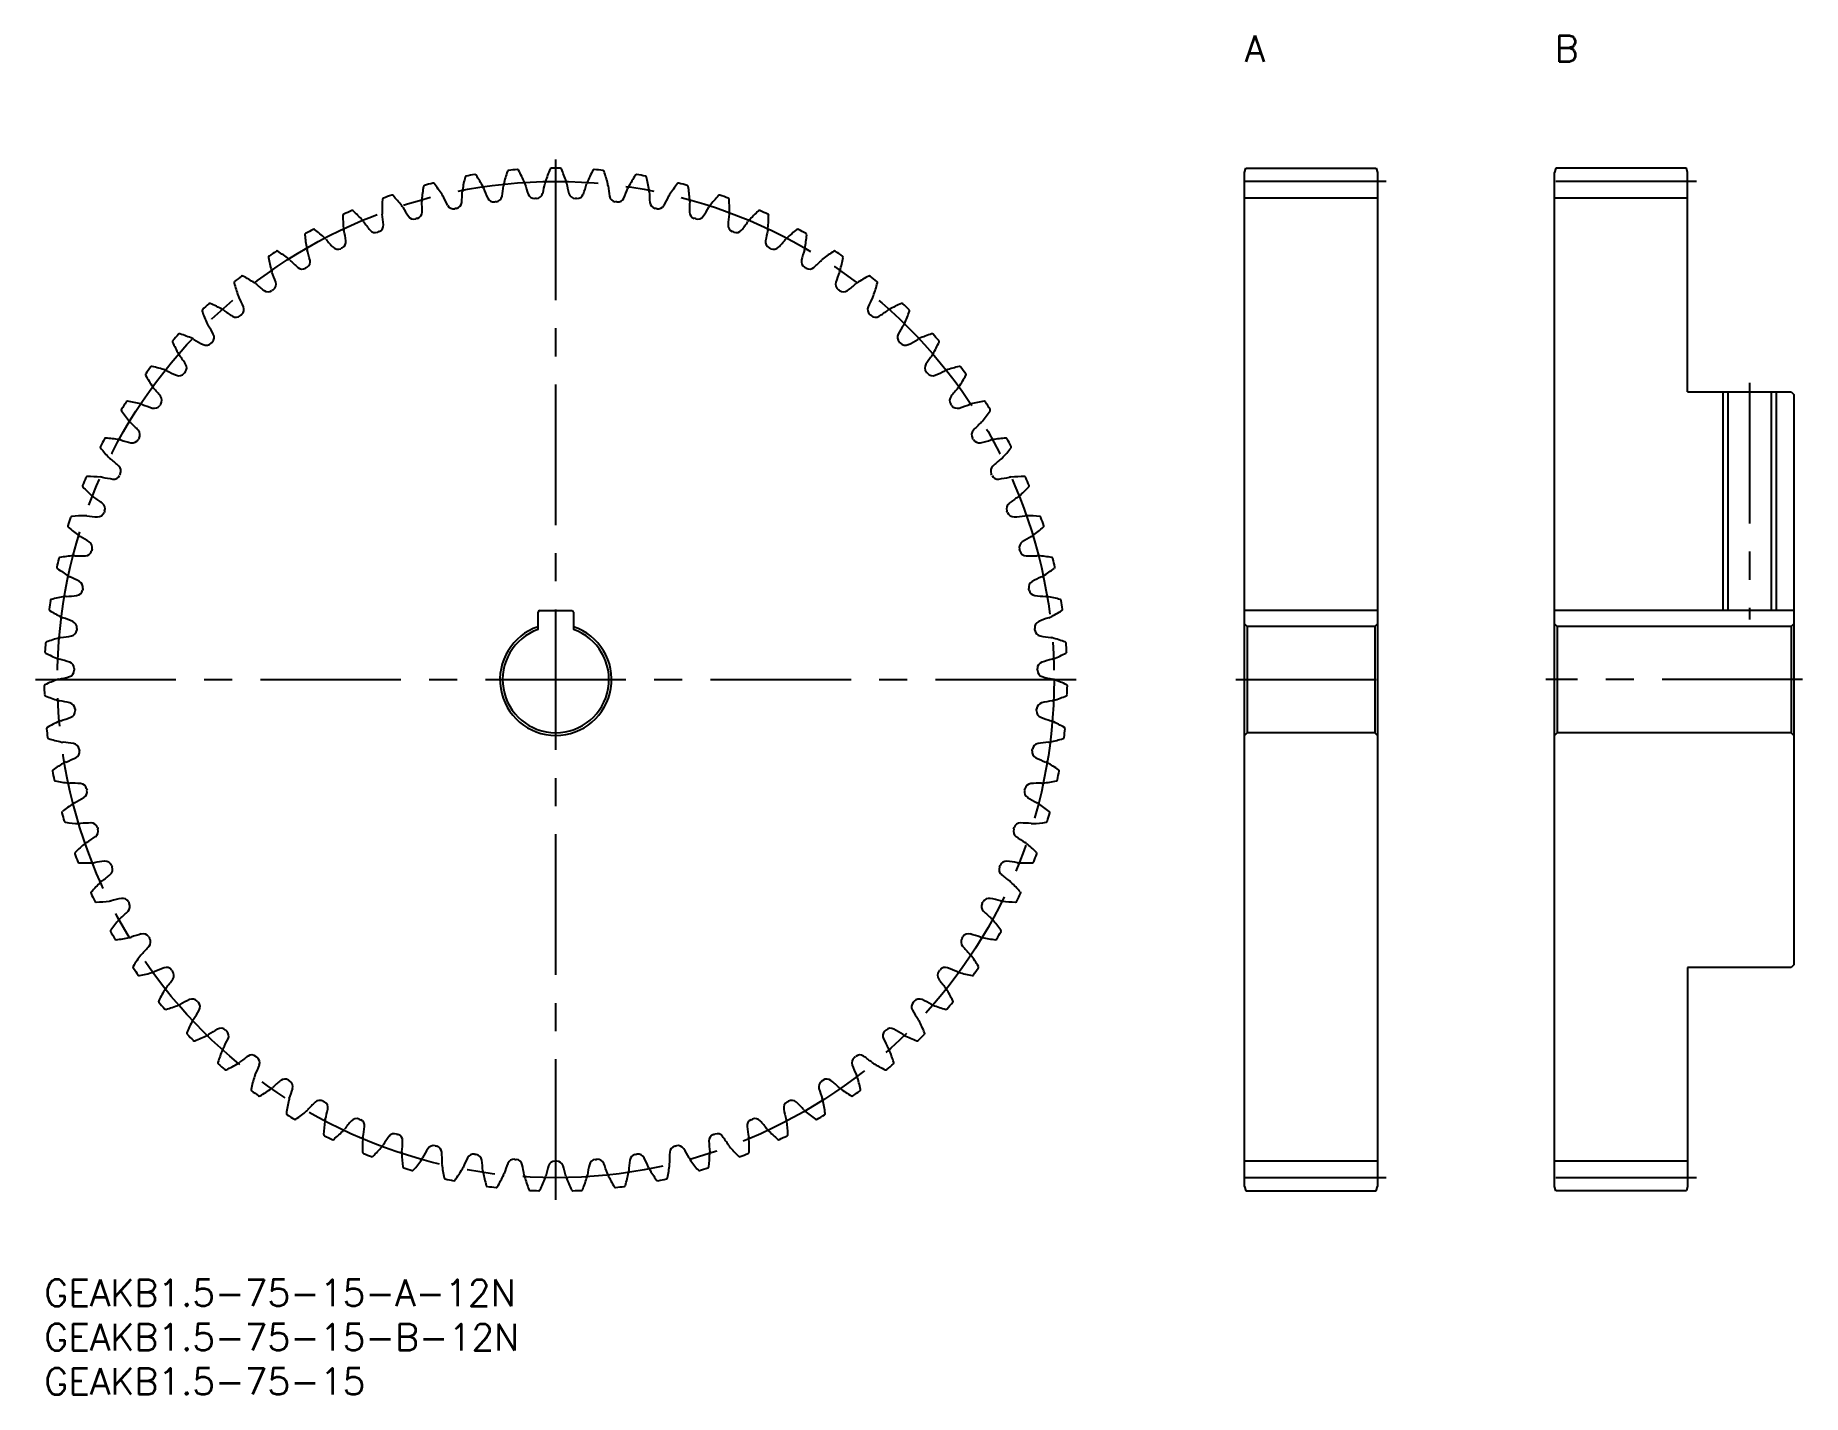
# Model space of a CAD drawing. Extents: x -1 to 198, y -13 to 140.
import ezdxf

# ---------------------------------------------------------------- set-up
doc = ezdxf.new("R2010")
doc.units = 0
doc.header["$LTSCALE"] = 0.5
doc.linetypes.add('CENTER', pattern=[50.8, 31.75, -6.35, 6.35, -6.35])
for name, color, linetype in [('MSM_CENTER', 1, 'CENTER'), ('MSM_CONTINUOUS', 7, 'CONTINUOUS'), ('MSM_NARROW', 5, 'CONTINUOUS'), ('MSM_PART_NUMBER', 7, 'CONTINUOUS')]:
    doc.layers.add(name, color=color, linetype=linetype)
doc.styles.get("Standard").update_dxf_attribs({"font": 'txt.shx', "height": 2, "bigfont": 'bigfont.shx'})

# ---------------------------------------------------------------- blocks, each defined once
blk = doc.blocks.new('*U3')
at = {"layer": 'MSM_PART_NUMBER'}
blk.add_text('GEAKB1.5-75-15-A-12N', height=3, dxfattribs=at).set_placement((0, -3))
blk = doc.blocks.new('*U4')
at = {"layer": 'MSM_PART_NUMBER'}
blk.add_text('GEAKB1.5-75-15-B-12N', height=3, dxfattribs=at).set_placement((0, -8))
blk = doc.blocks.new('*U5')
at = {"layer": 'MSM_PART_NUMBER'}
blk.add_text('GEAKB1.5-75-15', height=3, dxfattribs=at).set_placement((0, -13))
blk = doc.blocks.new('*U6')
at = {"layer": 'MSM_PART_NUMBER'}
blk.add_text('A', height=3, dxfattribs=at).set_placement((135.5, 137.5))
blk = doc.blocks.new('*U7')
at = {"layer": 'MSM_PART_NUMBER'}
blk.add_text('B', height=3, dxfattribs=at).set_placement((170.5, 137.5))

msp = doc.modelspace()

# ---------------------------------------------------------------- linework, layer by layer
at = {"layer": 'MSM_CENTER'}
for p, q in [((57.75, 9), (57.75, 126.5)), ((151.5, 124), (134.5, 124)), ((186.5, 124), (169.5, 124)), ((192.5, 101.25), (192.5, 74.55)), ((-1, 67.75), (116.5, 67.75)), ((134.5, 67.75), (151.5, 67.75)), ((198.5, 67.75), (169.5, 67.75)), ((151.5, 11.5), (134.5, 11.5)), ((186.5, 11.5), (169.5, 11.5))]:
    msp.add_line(p, q, dxfattribs=at)
msp.add_circle((57.75, 67.75), 56.25, dxfattribs=at)
at = {"layer": 'MSM_CONTINUOUS'}
for p, q in [((135.5, 125), (135.63, 125.5)), ((135.5, 10.5), (135.5, 125)), ((135.63, 125.5), (150.37, 125.5)), ((150.37, 125.5), (150.5, 125)), ((150.5, 125), (150.5, 10.5)), ((170.63, 125.5), (170.5, 125)), ((170.5, 10.5), (170.5, 125)), ((185.37, 125.5), (170.63, 125.5)), ((185.5, 125), (185.37, 125.5)), ((185.5, 100.25), (185.5, 125)), ((150.5, 122.12), (135.5, 122.12)), ((185.5, 122.12), (170.5, 122.12)), ((185.5, 100.25), (197.2, 100.25)), ((190.04, 100.25), (190.04, 75.55)), ((194.96, 100.25), (194.96, 75.55)), ((197.2, 100.25), (197.5, 99.95)), ((197.5, 99.95), (197.5, 35.55)), ((55.75, 73.41), (55.75, 75.35)), ((55.95, 75.55), (59.55, 75.55)), ((59.75, 75.35), (59.75, 73.41)), ((150.5, 75.55), (135.5, 75.55)), ((135.8, 73.75), (135.5, 74.05)), ((150.5, 74.05), (150.2, 73.75)), ((197.5, 75.55), (170.5, 75.55)), ((170.8, 73.75), (170.5, 74.05)), ((197.5, 74.05), (197.2, 73.75)), ((150.2, 73.75), (135.8, 73.75)), ((135.8, 73.75), (135.8, 61.75)), ((150.2, 73.75), (150.2, 61.75)), ((197.2, 73.75), (170.8, 73.75)), ((170.8, 73.75), (170.8, 61.75)), ((197.2, 73.75), (197.2, 61.75)), ((135.8, 61.75), (135.5, 61.45)), ((150.2, 61.75), (135.8, 61.75)), ((150.5, 61.45), (150.2, 61.75)), ((170.8, 61.75), (170.5, 61.45)), ((197.2, 61.75), (170.8, 61.75)), ((197.5, 61.45), (197.2, 61.75)), ((185.5, 35.25), (185.5, 10.5)), ((197.2, 35.25), (185.5, 35.25)), ((197.5, 35.55), (197.2, 35.25)), ((150.5, 13.37), (135.5, 13.37)), ((185.5, 13.37), (170.5, 13.37)), ((135.5, 10.5), (135.63, 10)), ((135.63, 10), (150.37, 10)), ((150.37, 10), (150.5, 10.5)), ((170.63, 10), (170.5, 10.5)), ((185.37, 10), (170.63, 10)), ((185.5, 10.5), (185.37, 10))]:
    msp.add_line(p, q, dxfattribs=at)
for centre, radius, start, end in [((57.75, 67.75), 57.75, 103.9109, 104.8891), ((43.9, 123.66), 0.15, 37.8529, 103.9109), ((29.22, 112.25), 18.75, 33.2, 37.8529), ((65.72, 120.01), 18.75, 166.1471, 170.8), ((47.66, 124.46), 0.15, 100.0891, 166.1471), ((57.75, 67.75), 57.75, 99.1109, 100.0891), ((48.63, 124.62), 0.15, 33.0529, 99.1109), ((33.04, 114.48), 18.75, 28.4, 33.0529), ((53.08, 123.39), 1.24, 165.9999, 174.1815), ((70.06, 119.16), 18.75, 161.3471, 166), ((52.44, 125.1), 0.15, 95.2891, 161.3471), ((57.75, 67.75), 57.75, 94.3109, 95.2891), ((53.42, 125.19), 0.15, 28.2529, 94.3109), ((37.04, 116.38), 18.75, 23.6, 28.2529), ((53.08, 123.39), 1.24, 15.4185, 23.6001), ((70.34, 128.15), 16.67, 195.4185, 199.5653), ((40.15, 126.89), 16.67, 345.2347, 349.3815), ((57.75, 123.59), 1.24, 161.1999, 169.3815), ((74.32, 117.95), 18.75, 156.5471, 161.2), ((57.26, 125.35), 0.15, 90.4891, 156.5471), ((57.75, 67.75), 57.75, 89.5108, 90.4891), ((58.24, 125.35), 0.15, 23.4529, 89.5108), ((41.18, 117.95), 18.75, 18.8, 23.4529), ((57.75, 123.59), 1.24, 10.6185, 18.8001), ((75.35, 126.89), 16.67, 190.6185, 194.7653), ((45.16, 128.15), 16.67, 340.4347, 344.5815), ((62.42, 123.39), 1.24, 156.3999, 164.5815), ((78.46, 116.38), 18.75, 151.7471, 156.4), ((62.08, 125.19), 0.15, 85.6891, 151.7471), ((57.75, 67.75), 57.75, 84.7109, 85.6891), ((63.06, 125.1), 0.15, 18.6528, 84.7109), ((45.44, 119.16), 18.75, 14, 18.6529), ((62.42, 123.39), 1.24, 5.8185, 14.0001), ((82.46, 114.48), 18.75, 146.9471, 151.6), ((66.87, 124.62), 0.15, 80.8891, 146.9471), ((57.75, 67.75), 57.75, 79.9109, 80.8891), ((67.84, 124.46), 0.15, 13.8528, 79.9109), ((49.78, 120.01), 18.75, 9.2, 13.8529), ((86.28, 112.25), 18.75, 142.1471, 146.8), ((71.6, 123.66), 0.15, 76.0888, 142.1471), ((57.75, 67.75), 57.75, 75.1109, 76.0891), ((56.89, 120.6), 18.75, 175.7471, 180.4), ((38.34, 121.98), 0.15, 109.6891, 175.7471), ((57.75, 67.75), 57.75, 108.7109, 109.6891), ((39.27, 122.31), 0.15, 42.6529, 108.7109), ((25.59, 109.7), 18.75, 38, 42.6529), ((61.32, 120.49), 18.75, 170.9471, 175.6), ((43.86, 121.83), 1.24, 175.5999, 183.7815), ((25.99, 120.65), 16.67, 359.6347, 3.7815), ((42.95, 123.42), 0.15, 104.8891, 170.9471), ((43.86, 121.83), 1.24, 25.0185, 33.2001), ((60.09, 129.41), 16.67, 205.0185, 209.1653), ((30.53, 123.12), 16.67, 354.8347, 358.9815), ((48.44, 122.8), 1.24, 170.7999, 178.9815), ((48.44, 122.8), 1.24, 20.2185, 28.4001), ((65.25, 128.99), 16.67, 200.2185, 204.3653), ((50.75, 122.43), 0.75, 204.3653, 277.2989), ((57.75, 67.75), 54.37, 97.1011, 97.2989), ((50.94, 122.45), 0.75, 277.1011, 350.0347), ((35.26, 125.21), 16.67, 350.0347, 354.1815), ((55.35, 122.82), 0.75, 199.5653, 272.4989), ((57.75, 67.75), 54.37, 92.3011, 92.4989), ((55.54, 122.83), 0.75, 272.3011, 345.2347), ((59.96, 122.83), 0.75, 194.7653, 267.6989), ((57.75, 67.75), 54.37, 87.5011, 87.6989), ((60.15, 122.82), 0.75, 267.5011, 340.4347), ((80.24, 125.21), 16.67, 185.8185, 189.9653), ((64.56, 122.45), 0.75, 189.9653, 262.8989), ((57.75, 67.75), 54.38, 82.7011, 82.8989), ((64.75, 122.43), 0.75, 262.7011, 335.6347), ((50.25, 128.99), 16.67, 335.6347, 339.7815), ((67.06, 122.8), 1.24, 151.5999, 159.7815), ((67.06, 122.8), 1.24, 1.0185, 9.2001), ((84.97, 123.12), 16.67, 181.0185, 185.1653), ((55.41, 129.41), 16.67, 330.8347, 334.9815), ((71.64, 121.83), 1.24, 146.7999, 154.9815), ((72.55, 123.42), 0.15, 9.0529, 75.1109), ((54.18, 120.49), 18.75, 4.4, 9.0529), ((89.51, 120.65), 16.67, 176.2185, 180.3653), ((71.64, 121.83), 1.24, 356.2185, 4.4001), ((89.91, 109.7), 18.75, 137.3471, 142), ((76.23, 122.31), 0.15, 71.2888, 137.3471), ((57.75, 67.75), 57.75, 70.3109, 71.2891), ((77.16, 121.98), 0.15, 4.2529, 70.3109), ((58.61, 120.6), 18.75, 359.6, 4.2529), ((33.87, 120.17), 0.15, 114.4891, 180.5471), ((52.47, 120.35), 18.75, 180.5471, 185.2), ((57.75, 67.75), 57.75, 113.5109, 114.4891), ((34.77, 120.57), 0.15, 47.4529, 113.5109), ((22.19, 106.87), 18.75, 42.8, 47.4529), ((39.39, 120.48), 1.24, 180.3999, 188.5815), ((21.68, 117.81), 16.67, 4.4347, 8.5815), ((39.39, 120.48), 1.24, 29.8185, 38.0001), ((54.93, 129.39), 16.67, 209.8185, 213.9653), ((41.73, 120.49), 0.75, 213.9653, 286.8989), ((57.75, 67.75), 54.37, 106.7011, 106.8989), ((41.91, 120.55), 0.75, 286.7011, 359.6347), ((46.2, 121.65), 0.75, 209.1653, 282.0989), ((57.75, 67.75), 54.37, 101.9011, 102.0989), ((46.38, 121.69), 0.75, 281.9011, 354.8347), ((69.12, 121.69), 0.75, 185.1653, 258.0989), ((57.75, 67.75), 54.38, 77.9011, 78.0989), ((69.3, 121.65), 0.75, 257.9011, 330.8347), ((73.59, 120.55), 0.75, 180.3653, 253.2989), ((57.75, 67.75), 54.38, 73.1011, 73.2989), ((73.77, 120.49), 0.75, 253.1011, 326.0347), ((60.57, 129.39), 16.67, 326.0347, 330.1815), ((76.11, 120.48), 1.24, 141.9999, 150.1815), ((93.82, 117.81), 16.67, 171.4185, 175.5653), ((76.11, 120.48), 1.24, 351.4185, 359.6001), ((93.31, 106.87), 18.75, 132.5471, 137.2), ((80.73, 120.57), 0.15, 66.4888, 132.5471), ((57.75, 67.75), 57.75, 65.5109, 66.4891), ((81.63, 120.17), 0.15, 359.4529, 65.5109), ((63.03, 120.35), 18.75, 354.8, 359.4529), ((29.57, 117.99), 0.15, 119.2891, 185.3471), ((48.09, 119.72), 18.75, 185.3471, 190), ((57.75, 67.75), 57.75, 118.3108, 119.2891), ((30.43, 118.46), 0.15, 52.2529, 118.3108), ((19.05, 103.75), 18.75, 47.6, 52.2529), ((35.04, 118.76), 1.24, 185.1999, 193.3815), ((17.61, 114.61), 16.67, 9.2347, 13.3815), ((35.04, 118.76), 1.24, 34.6185, 42.8001), ((49.78, 128.93), 16.67, 214.6185, 218.7653), ((37.37, 118.97), 0.75, 218.7653, 291.6989), ((57.75, 67.75), 54.37, 111.5011, 111.6989), ((37.55, 119.04), 0.75, 291.5011, 4.4347), ((77.95, 119.04), 0.75, 175.5653, 248.4989), ((57.75, 67.75), 54.38, 68.3011, 68.4989), ((78.13, 118.97), 0.75, 248.3011, 321.2347), ((65.72, 128.93), 16.67, 321.2347, 325.3815), ((80.46, 118.76), 1.24, 137.1999, 145.3815), ((97.89, 114.61), 16.67, 166.6185, 170.7653), ((80.46, 118.76), 1.24, 346.6185, 354.8001), ((96.45, 103.75), 18.75, 127.7471, 132.4), ((85.07, 118.46), 0.15, 61.6888, 127.7471), ((57.75, 67.75), 57.75, 60.7109, 61.6891), ((67.41, 119.72), 18.75, 350, 354.6529), ((85.93, 117.99), 0.15, 354.6528, 60.7109), ((57.75, 67.75), 57.75, 123.1108, 124.0891), ((26.29, 116), 0.15, 57.0529, 123.1108), ((16.17, 100.39), 18.75, 52.4, 57.0529), ((30.85, 116.68), 1.24, 189.9999, 198.1815), ((13.83, 111.09), 16.67, 14.0347, 18.1815), ((30.85, 116.68), 1.24, 39.4185, 47.6001), ((44.69, 128.05), 16.67, 219.4185, 223.5653), ((33.15, 117.08), 0.75, 223.5653, 296.4989), ((57.75, 67.75), 54.37, 116.3011, 116.4989), ((33.32, 117.17), 0.75, 296.3011, 9.2347), ((82.18, 117.17), 0.75, 170.7653, 243.6989), ((57.75, 67.75), 54.37, 63.5011, 63.6989), ((82.35, 117.08), 0.75, 243.5011, 316.4347), ((70.81, 128.05), 16.67, 316.4347, 320.5815), ((84.65, 116.68), 1.24, 132.3999, 140.5815), ((101.67, 111.09), 16.67, 161.8185, 165.9653), ((84.65, 116.68), 1.24, 341.8185, 350.0001), ((99.33, 100.39), 18.75, 122.9471, 127.6), ((89.21, 116), 0.15, 56.8888, 122.9471), ((57.75, 67.75), 57.75, 55.9109, 56.8891), ((25.47, 115.45), 0.15, 124.0891, 190.1471), ((43.78, 118.73), 18.75, 190.1471, 194.8), ((26.85, 114.26), 1.24, 194.7999, 202.9815), ((10.36, 107.26), 16.67, 18.8347, 22.9815), ((26.85, 114.26), 1.24, 44.2185, 52.4001), ((39.69, 126.75), 16.67, 224.2185, 228.3653), ((29.11, 114.85), 0.75, 228.3653, 301.2989), ((57.75, 67.75), 54.37, 121.1011, 121.2989), ((29.28, 114.95), 0.75, 301.1011, 14.0347), ((86.22, 114.95), 0.75, 165.9653, 238.8989), ((57.75, 67.75), 54.37, 58.7011, 58.8989), ((86.39, 114.85), 0.75, 238.7011, 311.6347), ((75.81, 126.75), 16.67, 311.6347, 315.7815), ((88.65, 114.26), 1.24, 127.5999, 135.7815), ((105.14, 107.26), 16.67, 157.0185, 161.1653), ((88.65, 114.26), 1.24, 337.0185, 345.2001), ((71.72, 118.73), 18.75, 345.2, 349.8529), ((90.03, 115.45), 0.15, 349.8529, 55.9109), ((21.59, 112.58), 0.15, 128.8891, 194.9471), ((39.56, 117.38), 18.75, 194.9471, 199.6), ((57.75, 67.75), 57.75, 127.9108, 128.8891), ((22.36, 113.19), 0.15, 61.8529, 127.9108), ((13.58, 96.79), 18.75, 57.2, 61.8529), ((23.07, 111.51), 1.24, 49.0185, 57.2001), ((34.81, 125.03), 16.67, 229.0185, 233.1653), ((57.75, 67.75), 54.37, 125.9011, 126.0989), ((25.43, 112.4), 0.75, 305.9011, 18.8347), ((90.07, 112.4), 0.75, 161.1653, 234.0989), ((57.75, 67.75), 54.37, 53.9011, 54.0989), ((80.69, 125.03), 16.67, 306.8347, 310.9815), ((92.43, 111.51), 1.24, 122.7999, 130.9815), ((101.92, 96.79), 18.75, 118.1471, 122.8), ((93.14, 113.19), 0.15, 52.0888, 118.1471), ((57.75, 67.75), 57.75, 51.1109, 52.0891), ((75.94, 117.38), 18.75, 340.4, 345.0529), ((93.91, 112.58), 0.15, 345.0529, 51.1109), ((57.75, 67.75), 57.75, 132.7109, 133.6892), ((18.68, 110.07), 0.15, 66.6531, 132.7109), ((11.31, 93), 18.75, 62, 66.6529), ((23.07, 111.51), 1.24, 199.5999, 207.7815), ((7.22, 103.16), 16.67, 23.6347, 27.7815), ((21.8, 109.54), 0.75, 310.7011, 23.6347), ((25.27, 112.29), 0.75, 233.1653, 306.0989), ((90.23, 112.29), 0.75, 233.9011, 306.8347), ((93.7, 109.54), 0.75, 156.3653, 229.2989), ((108.28, 103.16), 16.67, 152.2185, 156.3653), ((92.43, 111.51), 1.24, 332.2185, 340.4001), ((104.19, 93), 18.75, 113.3471, 118), ((96.82, 110.07), 0.15, 47.2891, 113.3471), ((57.75, 67.75), 57.75, 46.3108, 47.2891), ((17.96, 109.4), 0.15, 133.6895, 199.7471), ((35.47, 115.68), 18.75, 199.7471, 204.4), ((19.53, 108.45), 1.24, 204.3999, 212.5815), ((4.43, 98.81), 16.67, 28.4347, 32.5815), ((19.53, 108.45), 1.24, 53.8185, 62.0001), ((30.1, 122.91), 16.67, 233.8185, 237.9653), ((21.66, 109.42), 0.75, 237.9653, 310.8989), ((57.75, 67.75), 54.37, 130.7011, 130.8989), ((57.75, 67.75), 54.37, 49.1011, 49.2989), ((93.84, 109.42), 0.75, 229.1011, 302.0347), ((85.4, 122.91), 16.67, 302.0347, 306.1815), ((95.97, 108.45), 1.24, 117.9999, 126.1815), ((111.07, 98.81), 16.67, 147.4185, 151.5653), ((95.97, 108.45), 1.24, 327.4185, 335.6001), ((80.03, 115.68), 18.75, 335.6, 340.2529), ((97.54, 109.4), 0.15, 340.2529, 46.3108), ((14.62, 105.93), 0.15, 138.4888, 204.5471), ((31.54, 113.65), 18.75, 204.5471, 209.2), ((57.75, 67.75), 57.75, 137.5109, 138.4891), ((15.28, 106.66), 0.15, 71.4529, 137.5109), ((9.36, 89.02), 18.75, 66.8, 71.4529), ((16.26, 105.11), 1.24, 58.6185, 66.8001), ((25.58, 120.4), 16.67, 238.6185, 242.7653), ((57.75, 67.75), 54.37, 135.5011, 135.6989), ((18.43, 106.39), 0.75, 315.5011, 28.4347), ((97.07, 106.39), 0.75, 151.5653, 224.4989), ((57.75, 67.75), 54.37, 44.3011, 44.4989), ((89.92, 120.4), 16.67, 297.2347, 301.3815), ((99.24, 105.11), 1.24, 113.1999, 121.3815), ((106.14, 89.02), 18.75, 108.5471, 113.2), ((100.22, 106.66), 0.15, 42.4891, 108.5471), ((83.96, 113.65), 18.75, 330.8, 335.4529), ((57.75, 67.75), 57.75, 41.5108, 42.4891), ((100.88, 105.93), 0.15, 335.4529, 41.5108), ((16.26, 105.11), 1.24, 209.1999, 217.3815), ((2.02, 94.24), 16.67, 33.2347, 37.3815), ((18.3, 106.25), 0.75, 242.7653, 315.6989), ((97.2, 106.25), 0.75, 224.3011, 297.2347), ((113.48, 94.24), 16.67, 142.6185, 146.7653), ((99.24, 105.11), 1.24, 322.6185, 330.8001), ((11.57, 102.18), 0.15, 143.2888, 209.3471), ((27.79, 111.3), 18.75, 209.3471, 214), ((57.75, 67.75), 57.75, 142.3109, 143.2891), ((12.17, 102.97), 0.15, 76.2531, 142.3109), ((7.75, 84.9), 18.75, 71.6, 76.2529), ((13.27, 101.51), 1.24, 63.4185, 71.6001), ((21.29, 117.53), 16.67, 243.4185, 247.5653), ((15.21, 102.81), 0.75, 247.5653, 320.4989), ((57.75, 67.75), 54.37, 140.3011, 140.4989), ((15.34, 102.96), 0.75, 320.3011, 33.2347), ((100.16, 102.96), 0.75, 146.7653, 219.6989), ((57.75, 67.75), 54.37, 39.5011, 39.6989), ((100.29, 102.81), 0.75, 219.5011, 292.4347), ((94.21, 117.53), 16.67, 292.4347, 296.5815), ((102.23, 101.51), 1.24, 108.3999, 116.5815), ((107.75, 84.9), 18.75, 103.7471, 108.4), ((87.71, 111.3), 18.75, 326, 330.6529), ((103.33, 102.97), 0.15, 37.6888, 103.7471), ((57.75, 67.75), 57.75, 36.7108, 37.6891), ((103.93, 102.18), 0.15, 330.6528, 36.7108), ((13.27, 101.51), 1.24, 213.9999, 222.1815), ((0, 89.48), 16.67, 38.0347, 42.1815), ((12.54, 99.29), 0.75, 325.1011, 38.0347), ((102.96, 99.29), 0.75, 141.9653, 214.8989), ((115.5, 89.48), 16.67, 137.8185, 141.9653), ((102.23, 101.51), 1.24, 317.8185, 326.0001), ((8.85, 98.2), 0.15, 148.0895, 214.1471), ((57.75, 67.75), 57.75, 147.1109, 148.0892), ((24.25, 108.64), 18.75, 214.1471, 218.8), ((9.38, 99.03), 0.15, 81.0529, 147.1109), ((6.49, 80.65), 18.75, 76.4, 81.0529), ((10.61, 97.67), 1.24, 68.2185, 76.4001), ((17.25, 114.3), 16.67, 248.2185, 252.3653), ((12.43, 99.13), 0.75, 252.3653, 325.2989), ((57.75, 67.75), 54.37, 145.1011, 145.2989), ((57.75, 67.75), 54.37, 34.7011, 34.8989), ((103.07, 99.13), 0.75, 214.7011, 287.6347), ((98.25, 114.3), 16.67, 287.6347, 291.7815), ((104.89, 97.67), 1.24, 103.5999, 111.7815), ((109.01, 80.65), 18.75, 98.9471, 103.6), ((91.25, 108.64), 18.75, 321.2, 325.8529), ((106.12, 99.03), 0.15, 32.8891, 98.9471), ((57.75, 67.75), 57.75, 31.9108, 32.8891), ((106.65, 98.2), 0.15, 325.8529, 31.9108), ((10.61, 97.67), 1.24, 218.7999, 226.9815), ((-1.61, 84.57), 16.67, 42.8347, 46.9815), ((10.06, 95.39), 0.75, 329.9011, 42.8347), ((105.44, 95.39), 0.75, 137.1653, 210.0989), ((117.11, 84.57), 16.67, 133.0185, 137.1653), ((104.89, 97.67), 1.24, 313.0185, 321.2001), ((6.48, 94), 0.15, 152.8895, 218.9471), ((57.75, 67.75), 57.75, 151.9109, 152.8892), ((20.94, 105.69), 18.75, 218.9471, 223.6), ((6.93, 94.87), 0.15, 85.8529, 151.9109), ((5.59, 76.32), 18.75, 81.2, 85.8529), ((8.27, 93.62), 1.24, 73.0185, 81.2001), ((13.5, 110.75), 16.67, 253.0185, 257.1653), ((9.96, 95.23), 0.75, 257.1653, 330.0989), ((57.75, 67.75), 54.37, 149.9011, 150.0989), ((57.75, 67.75), 54.37, 29.9011, 30.0989), ((105.54, 95.23), 0.75, 209.9011, 282.8347), ((102, 110.75), 16.67, 282.8347, 286.9815), ((107.23, 93.62), 1.24, 98.7999, 106.9815), ((109.91, 76.32), 18.75, 94.1471, 98.8), ((94.56, 105.69), 18.75, 316.4, 321.0529), ((108.57, 94.87), 0.15, 28.0891, 94.1471), ((57.75, 67.75), 57.75, 27.1108, 28.0891), ((109.02, 94), 0.15, 321.0529, 27.1108), ((8.27, 93.62), 1.24, 223.5999, 231.7815), ((-2.81, 79.55), 16.67, 47.6347, 51.7815), ((7.91, 91.31), 0.75, 334.7011, 47.6347), ((107.59, 91.31), 0.75, 132.3653, 205.2989), ((118.31, 79.55), 16.67, 128.2185, 132.3653), ((107.23, 93.62), 1.24, 308.2185, 316.4001), ((57.75, 67.75), 57.75, 156.7108, 157.6891), ((4.84, 90.52), 0.15, 90.6529, 156.7108), ((5.06, 71.92), 18.75, 86, 90.6529), ((6.28, 89.39), 1.24, 77.8185, 86.0001), ((10.06, 106.9), 16.67, 257.8185, 261.9653), ((7.83, 91.13), 0.75, 261.9653, 334.8989), ((57.75, 67.75), 54.37, 154.7011, 154.8989), ((57.75, 67.75), 54.37, 25.1011, 25.2989), ((107.67, 91.13), 0.75, 205.1011, 278.0347), ((105.44, 106.9), 16.67, 278.0347, 282.1815), ((109.22, 89.39), 1.24, 93.9999, 102.1815), ((110.44, 71.92), 18.75, 89.3471, 94), ((110.66, 90.52), 0.15, 23.2891, 89.3471), ((57.75, 67.75), 57.75, 22.3108, 23.2891), ((4.46, 89.62), 0.15, 157.6891, 223.7471), ((17.9, 102.48), 18.75, 223.7471, 228.4), ((6.28, 89.39), 1.24, 228.3999, 236.5815), ((-3.59, 74.44), 16.67, 52.4347, 56.5815), ((119.09, 74.44), 16.67, 123.4185, 127.5653), ((109.22, 89.39), 1.24, 303.4185, 311.6001), ((97.6, 102.48), 18.75, 311.6, 316.2529), ((111.04, 89.62), 0.15, 316.2528, 22.3108), ((57.75, 67.75), 57.75, 161.5109, 162.4891), ((3.12, 86.02), 0.15, 95.4529, 161.5109), ((4.89, 67.5), 18.75, 90.8, 95.4529), ((4.65, 85), 1.24, 82.6185, 90.8001), ((6.95, 102.77), 16.67, 262.6185, 266.7653), ((6.05, 86.88), 0.75, 266.7653, 339.6989), ((6.12, 87.05), 0.75, 339.5011, 52.4347), ((57.75, 67.75), 54.37, 159.5011, 159.6989), ((109.38, 87.05), 0.75, 127.5653, 200.4989), ((57.75, 67.75), 54.37, 20.3011, 20.4989), ((109.45, 86.88), 0.75, 200.3011, 273.2347), ((108.55, 102.77), 16.67, 273.2347, 277.3815), ((110.85, 85), 1.24, 89.1999, 97.3815), ((110.61, 67.5), 18.75, 84.5471, 89.2), ((112.38, 86.02), 0.15, 18.4891, 84.5471), ((57.75, 67.75), 57.75, 17.5108, 18.4891), ((2.82, 85.08), 0.15, 162.4888, 228.5471), ((15.13, 99.02), 18.75, 228.5471, 233.2), ((4.65, 85), 1.24, 233.1999, 241.3815), ((-3.93, 69.28), 16.67, 57.2347, 61.3815), ((119.43, 69.28), 16.67, 118.6185, 122.7653), ((110.85, 85), 1.24, 298.6185, 306.8001), ((100.37, 99.02), 18.75, 306.8, 311.4529), ((112.68, 85.08), 0.15, 311.4529, 17.5108), ((4.63, 82.48), 0.75, 271.5653, 344.4989), ((4.68, 82.67), 0.75, 344.3011, 57.2347), ((57.75, 67.75), 54.37, 164.3011, 164.4989), ((110.82, 82.67), 0.75, 122.7653, 195.6989), ((57.75, 67.75), 54.37, 15.5011, 15.6989), ((110.87, 82.48), 0.75, 195.5011, 268.4347), ((1.56, 80.42), 0.15, 167.2891, 233.3471), ((57.75, 67.75), 57.75, 166.3108, 167.2891), ((12.67, 95.35), 18.75, 233.3471, 238), ((1.79, 81.38), 0.15, 100.2529, 166.3108), ((5.1, 63.08), 18.75, 95.6, 100.2529), ((3.39, 80.5), 1.24, 87.4185, 95.6001), ((4.2, 98.39), 16.67, 267.4185, 271.5653), ((111.3, 98.39), 16.67, 268.4347, 272.5815), ((112.11, 80.5), 1.24, 84.3999, 92.5815), ((110.4, 63.08), 18.75, 79.7471, 84.4), ((102.83, 95.35), 18.75, 302, 306.6529), ((113.71, 81.38), 0.15, 13.6891, 79.7471), ((57.75, 67.75), 57.75, 12.7108, 13.6891), ((113.94, 80.42), 0.15, 306.6529, 12.7108), ((3.39, 80.5), 1.24, 237.9999, 246.1815), ((-3.84, 64.11), 16.67, 62.0347, 66.1815), ((3.58, 77.99), 0.75, 276.3653, 349.2989), ((3.62, 78.17), 0.75, 349.1011, 62.0347), ((57.75, 67.75), 54.37, 169.1011, 169.2989), ((111.88, 78.17), 0.75, 117.9653, 190.8989), ((57.75, 67.75), 54.37, 10.7011, 10.8989), ((111.92, 77.99), 0.75, 190.7011, 263.6347), ((119.34, 64.11), 16.67, 113.8185, 117.9653), ((112.11, 80.5), 1.24, 293.8185, 302.0001), ((57.75, 67.75), 57.75, 171.1108, 172.0891), ((0.84, 76.65), 0.15, 105.0529, 171.1108), ((5.67, 58.69), 18.75, 100.4, 105.0529), ((2.51, 75.91), 1.24, 92.2185, 100.4001), ((1.82, 93.8), 16.67, 272.2185, 276.3653), ((113.68, 93.8), 16.67, 263.6347, 267.7815), ((112.99, 75.91), 1.24, 79.5999, 87.7815), ((109.83, 58.69), 18.75, 74.9471, 79.6), ((114.66, 76.65), 0.15, 8.8891, 74.9471), ((57.75, 67.75), 57.75, 7.9108, 8.8891), ((0.7, 75.68), 0.15, 172.0888, 238.1471), ((10.51, 91.48), 18.75, 238.1471, 242.8), ((2.51, 75.91), 1.24, 242.7999, 250.9815), ((-3.32, 58.97), 16.67, 66.8347, 70.9815), ((2.94, 73.61), 0.75, 353.9011, 66.8347), ((55.95, 75.35), 0.2, 90, 180), ((59.55, 75.35), 0.2, 0, 90), ((112.56, 73.61), 0.75, 113.1653, 186.0989), ((118.82, 58.97), 16.67, 109.0185, 113.1653), ((112.99, 75.91), 1.24, 289.0185, 297.2001), ((104.99, 91.48), 18.75, 297.2, 301.8529), ((114.8, 75.68), 0.15, 301.8529, 7.9108), ((57.75, 67.75), 57.75, 175.9108, 176.8891), ((0.3, 71.86), 0.15, 109.8531, 175.9108), ((6.61, 54.36), 18.75, 105.2, 109.8529), ((2.02, 71.26), 1.24, 97.0185, 105.2001), ((-0.16, 89.03), 16.67, 277.0185, 281.1653), ((2.92, 73.42), 0.75, 281.1653, 354.0989), ((57.75, 67.75), 54.37, 173.9011, 174.0989), ((57.75, 67.75), 6.3, 108.5094, 71.4906), ((57.75, 67.75), 6, 109.4712, 70.5288), ((57.75, 67.75), 54.37, 5.9011, 6.0989), ((112.58, 73.42), 0.75, 185.9011, 258.8347), ((115.66, 89.03), 16.67, 258.8347, 262.9815), ((113.48, 71.26), 1.24, 74.7999, 82.9815), ((108.89, 54.36), 18.75, 70.1471, 74.8), ((115.2, 71.86), 0.15, 4.0891, 70.1471), ((57.75, 67.75), 57.75, 3.1108, 4.0891), ((0.23, 70.88), 0.15, 176.8891, 242.9471), ((8.69, 87.44), 18.75, 242.9471, 247.6), ((2.02, 71.26), 1.24, 247.5999, 255.7815), ((-2.38, 53.89), 16.67, 71.6347, 75.7815), ((117.88, 53.89), 16.67, 104.2185, 108.3653), ((113.48, 71.26), 1.24, 284.2185, 292.4001), ((106.81, 87.44), 18.75, 292.4, 297.0529), ((115.27, 70.88), 0.15, 297.0529, 3.1108), ((-1.74, 84.11), 16.67, 281.8185, 285.9653), ((2.64, 68.81), 0.75, 285.9653, 358.8989), ((2.64, 69), 0.75, 358.7011, 71.6347), ((57.75, 67.75), 54.37, 178.7011, 178.8989), ((112.86, 69), 0.75, 108.3653, 181.2989), ((57.75, 67.75), 54.37, 1.1011, 1.2989), ((112.86, 68.81), 0.75, 181.1011, 254.0347), ((117.24, 84.11), 16.67, 254.0347, 258.1815), ((0.15, 67.04), 0.15, 114.6529, 180.7109), ((57.75, 67.75), 57.75, 180.7109, 181.6891), ((0.18, 66.05), 0.15, 181.6888, 247.7471), ((7.91, 50.13), 18.75, 110, 114.6529), ((7.22, 83.27), 18.75, 247.7471, 252.4), ((1.93, 66.58), 1.24, 101.8185, 110.0001), ((113.57, 66.58), 1.24, 69.9999, 78.1815), ((108.28, 83.27), 18.75, 287.6, 292.2529), ((107.59, 50.13), 18.75, 65.3471, 70), ((115.32, 66.05), 0.15, 292.2528, 358.3108), ((115.35, 67.04), 0.15, 359.2888, 65.3471), ((57.75, 67.75), 57.75, 358.3108, 359.2891), ((1.93, 66.58), 1.24, 252.3999, 260.5815), ((-1.01, 48.91), 16.67, 76.4347, 80.5815), ((2.73, 64.38), 0.75, 3.5011, 76.4347), ((2.74, 64.19), 0.75, 290.7653, 3.6989), ((57.75, 67.75), 54.37, 183.5011, 183.6989), ((57.75, 67.75), 54.37, 356.3011, 356.4989), ((112.76, 64.19), 0.75, 176.3011, 249.2347), ((112.77, 64.38), 0.75, 103.5653, 176.4989), ((116.51, 48.91), 16.67, 99.4185, 103.5653), ((113.57, 66.58), 1.24, 279.4185, 287.6001), ((0.42, 62.22), 0.15, 119.4529, 185.5108), ((57.75, 67.75), 57.75, 185.5108, 186.4891), ((9.56, 46.02), 18.75, 114.8, 119.4529), ((2.22, 61.91), 1.24, 106.6185, 114.8001), ((-2.9, 79.08), 16.67, 286.6185, 290.7653), ((118.4, 79.08), 16.67, 249.2347, 253.3815), ((113.28, 61.91), 1.24, 65.1999, 73.3815), ((105.94, 46.02), 18.75, 60.5471, 65.2), ((57.75, 67.75), 57.75, 353.5108, 354.4891), ((115.08, 62.22), 0.15, 354.4888, 60.5471), ((0.52, 61.24), 0.15, 186.4888, 252.5471), ((6.1, 78.98), 18.75, 252.5471, 257.2), ((2.22, 61.91), 1.24, 257.1999, 265.3815), ((0.78, 44.06), 16.67, 81.2347, 85.3815), ((3.2, 59.79), 0.75, 8.3011, 81.2347), ((57.75, 67.75), 54.37, 188.3011, 188.4989), ((57.75, 67.75), 54.37, 351.5011, 351.6989), ((112.3, 59.79), 0.75, 98.7653, 171.6989), ((114.72, 44.06), 16.67, 94.6185, 98.7653), ((113.28, 61.91), 1.24, 274.6185, 282.8001), ((109.4, 78.98), 18.75, 282.8, 287.4529), ((114.98, 61.24), 0.15, 287.4531, 353.5108), ((11.55, 42.07), 18.75, 119.6, 124.2529), ((2.9, 57.29), 1.24, 111.4185, 119.6001), ((-3.64, 73.96), 16.67, 291.4185, 295.5653), ((3.23, 59.6), 0.75, 295.5653, 8.4989), ((112.27, 59.6), 0.75, 171.5011, 244.4347), ((119.14, 73.96), 16.67, 244.4347, 248.5815), ((112.6, 57.29), 1.24, 60.3999, 68.5815), ((103.95, 42.07), 18.75, 55.7471, 60.4), ((1.08, 57.44), 0.15, 124.2529, 190.3108), ((57.75, 67.75), 57.75, 190.3108, 191.2891), ((1.26, 56.47), 0.15, 191.2888, 257.3471), ((5.34, 74.62), 18.75, 257.3471, 262), ((2.9, 57.29), 1.24, 261.9999, 270.1815), ((2.96, 39.38), 16.67, 86.0347, 90.1815), ((4.06, 55.25), 0.75, 13.1011, 86.0347), ((111.44, 55.25), 0.75, 93.9653, 166.8989), ((112.54, 39.38), 16.67, 89.8185, 93.9653), ((112.6, 57.29), 1.24, 269.8185, 278.0001), ((110.16, 74.62), 18.75, 278, 282.6529), ((114.24, 56.47), 0.15, 282.6529, 348.7108), ((57.75, 67.75), 57.75, 348.7108, 349.6891), ((114.42, 57.44), 0.15, 349.6888, 55.7471), ((-3.94, 68.8), 16.67, 296.2185, 300.3653), ((4.1, 55.07), 0.75, 300.3653, 13.2989), ((57.75, 67.75), 54.37, 193.1011, 193.2989), ((111.4, 55.07), 0.75, 166.7011, 239.6347), ((57.75, 67.75), 54.37, 346.7011, 346.8989), ((119.44, 68.8), 16.67, 239.6347, 243.7815), ((2.14, 52.73), 0.15, 129.0529, 195.1108), ((57.75, 67.75), 57.75, 195.1108, 196.0891), ((13.86, 38.29), 18.75, 124.4, 129.0529), ((3.97, 52.73), 1.24, 116.2185, 124.4001), ((111.53, 52.73), 1.24, 55.5999, 63.7815), ((101.64, 38.29), 18.75, 50.9471, 55.6), ((57.75, 67.75), 57.75, 343.9108, 344.8891), ((113.36, 52.73), 0.15, 344.8888, 50.9471), ((2.41, 51.79), 0.15, 196.0891, 262.1471), ((4.95, 70.21), 18.75, 262.1471, 266.8), ((3.97, 52.73), 1.24, 266.7999, 274.9815), ((5.53, 34.89), 16.67, 90.8347, 94.9815), ((-3.81, 63.64), 16.67, 301.0185, 305.1653), ((5.29, 50.81), 0.75, 17.9011, 90.8347), ((5.35, 50.62), 0.75, 305.1653, 18.0989), ((57.75, 67.75), 54.37, 197.9011, 198.0989), ((110.15, 50.62), 0.75, 161.9011, 234.8347), ((57.75, 67.75), 54.37, 341.9011, 342.0989), ((110.21, 50.81), 0.75, 89.1653, 162.0989), ((119.31, 63.64), 16.67, 234.8347, 238.9815), ((109.97, 34.89), 16.67, 85.0185, 89.1653), ((111.53, 52.73), 1.24, 265.0185, 273.2001), ((110.55, 70.21), 18.75, 273.2, 277.8529), ((113.09, 51.79), 0.15, 277.8529, 343.9108), ((3.59, 48.13), 0.15, 133.8529, 199.9108), ((57.75, 67.75), 57.75, 199.9108, 200.8891), ((16.48, 34.72), 18.75, 129.2, 133.8529), ((5.42, 48.29), 1.24, 121.0185, 129.2001), ((110.08, 48.29), 1.24, 50.7999, 58.9815), ((99.02, 34.72), 18.75, 46.1471, 50.8), ((57.75, 67.75), 57.75, 339.1108, 340.0891), ((111.91, 48.13), 0.15, 340.0888, 46.1471), ((3.94, 47.21), 0.15, 200.8891, 266.9471), ((4.93, 65.79), 18.75, 266.9471, 271.6), ((5.42, 48.29), 1.24, 271.5999, 279.7815), ((8.46, 30.64), 16.67, 95.6347, 99.7815), ((6.9, 46.48), 0.75, 22.7011, 95.6347), ((6.97, 46.3), 0.75, 309.9653, 22.8989), ((57.75, 67.75), 54.37, 202.7011, 202.8989), ((108.53, 46.3), 0.75, 157.1011, 230.0347), ((57.75, 67.75), 54.37, 337.1011, 337.2989), ((108.6, 46.48), 0.75, 84.3653, 157.2989), ((107.04, 30.64), 16.67, 80.2185, 84.3653), ((110.08, 48.29), 1.24, 260.2185, 268.4001), ((110.57, 65.79), 18.75, 268.4, 273.0529), ((111.56, 47.21), 0.15, 273.0531, 339.1108), ((19.39, 31.38), 18.75, 134, 138.6529), ((7.23, 43.98), 1.24, 125.8185, 134.0001), ((-3.25, 58.5), 16.67, 305.8185, 309.9653), ((118.75, 58.5), 16.67, 230.0347, 234.1815), ((108.27, 43.98), 1.24, 45.9999, 54.1815), ((96.11, 31.38), 18.75, 41.3471, 46), ((5.42, 43.67), 0.15, 138.6529, 204.7108), ((57.75, 67.75), 57.75, 204.7108, 205.6891), ((5.84, 42.78), 0.15, 205.6888, 271.7471), ((5.28, 61.37), 18.75, 271.7471, 276.4), ((7.23, 43.98), 1.24, 276.3999, 284.5815), ((11.74, 26.64), 16.67, 100.4347, 104.5815), ((8.85, 42.3), 0.75, 27.5011, 100.4347), ((8.94, 42.13), 0.75, 314.7653, 27.6989), ((57.75, 67.75), 54.37, 207.5011, 207.6989), ((106.56, 42.13), 0.75, 152.3011, 225.2347), ((57.75, 67.75), 54.37, 332.3011, 332.4989), ((106.65, 42.3), 0.75, 79.5653, 152.4989), ((103.76, 26.64), 16.67, 75.4185, 79.5653), ((108.27, 43.98), 1.24, 255.4185, 263.6001), ((110.22, 61.37), 18.75, 263.6, 268.2529), ((109.66, 42.78), 0.15, 268.2531, 334.3108), ((57.75, 67.75), 57.75, 334.3108, 335.2891), ((110.08, 43.67), 0.15, 335.2891, 41.3471), ((22.57, 28.3), 18.75, 138.8, 143.4529), ((9.39, 39.83), 1.24, 130.6185, 138.8001), ((-2.27, 53.43), 16.67, 310.6185, 314.7653), ((117.77, 53.43), 16.67, 225.2347, 229.3815), ((106.11, 39.83), 1.24, 41.1999, 49.3815), ((92.93, 28.3), 18.75, 36.5471, 41.2), ((7.62, 39.38), 0.15, 143.4531, 209.5108), ((57.75, 67.75), 57.75, 209.5108, 210.4891), ((8.11, 38.53), 0.15, 210.4891, 276.5471), ((5.99, 57), 18.75, 276.5471, 281.2), ((9.39, 39.83), 1.24, 281.1999, 289.3815), ((15.34, 22.94), 16.67, 105.2347, 109.3815), ((11.16, 38.29), 0.75, 32.3011, 105.2347), ((57.75, 67.75), 54.37, 212.3011, 212.4989), ((11.26, 38.13), 0.75, 319.5653, 32.4989), ((104.24, 38.13), 0.75, 147.5011, 220.4347), ((57.75, 67.75), 54.37, 327.5011, 327.6989), ((104.34, 38.29), 0.75, 74.7653, 147.6989), ((100.16, 22.94), 16.67, 70.6185, 74.7653), ((106.11, 39.83), 1.24, 250.6185, 258.8001), ((109.51, 57), 18.75, 258.8, 263.4529), ((107.39, 38.53), 0.15, 263.4529, 329.5108), ((57.75, 67.75), 57.75, 329.5108, 330.4891), ((107.88, 39.38), 0.15, 330.4891, 36.5471), ((25.99, 25.5), 18.75, 143.6, 148.2529), ((11.9, 35.88), 1.24, 135.4185, 143.6001), ((-0.86, 48.46), 16.67, 315.4185, 319.5653), ((116.36, 48.46), 16.67, 220.4347, 224.5815), ((103.6, 35.88), 1.24, 36.3999, 44.5815), ((89.51, 25.5), 18.75, 31.7471, 36.4), ((10.17, 35.28), 0.15, 148.2531, 214.3108), ((57.75, 67.75), 57.75, 214.3108, 215.2891), ((10.73, 34.47), 0.15, 215.2891, 281.3471), ((7.07, 52.71), 18.75, 281.3471, 286), ((11.9, 35.88), 1.24, 285.9999, 294.1815), ((19.24, 19.54), 16.67, 110.0347, 114.1815), ((13.78, 34.5), 0.75, 37.1011, 110.0347), ((57.75, 67.75), 54.37, 217.1011, 217.2989), ((13.9, 34.35), 0.75, 324.3653, 37.2989), ((101.6, 34.35), 0.75, 142.7011, 215.6347), ((57.75, 67.75), 54.37, 322.7011, 322.8989), ((101.72, 34.5), 0.75, 69.9653, 142.8989), ((96.26, 19.54), 16.67, 65.8185, 69.9653), ((103.6, 35.88), 1.24, 245.8185, 254.0001), ((108.43, 52.71), 18.75, 254, 258.6529), ((104.77, 34.47), 0.15, 258.6529, 324.7108), ((57.75, 67.75), 57.75, 324.7108, 325.6891), ((105.33, 35.28), 0.15, 325.6891, 31.7471), ((29.64, 22.99), 18.75, 148.4, 153.0529), ((14.73, 32.16), 1.24, 140.2185, 148.4001), ((0.96, 43.62), 16.67, 320.2185, 324.3653), ((114.54, 43.62), 16.67, 215.6347, 219.7815), ((100.77, 32.16), 1.24, 31.5999, 39.7815), ((85.86, 22.99), 18.75, 26.9471, 31.6), ((13.06, 31.41), 0.15, 153.0531, 219.1108), ((57.75, 67.75), 57.75, 219.1108, 220.0891), ((13.68, 30.66), 0.15, 220.0888, 286.1471), ((8.51, 48.52), 18.75, 286.1471, 290.8), ((14.73, 32.16), 1.24, 290.7999, 298.9815), ((23.41, 16.49), 16.67, 114.8347, 118.9815), ((16.72, 30.93), 0.75, 41.9011, 114.8347), ((3.18, 38.95), 16.67, 325.0185, 329.1653), ((57.75, 67.75), 54.37, 221.9011, 222.0989), ((16.85, 30.79), 0.75, 329.1653, 42.0989), ((98.65, 30.79), 0.75, 137.9011, 210.8347), ((112.32, 38.95), 16.67, 210.8347, 214.9815), ((57.75, 67.75), 54.37, 317.9011, 318.0989), ((98.78, 30.93), 0.75, 65.1653, 138.0989), ((92.09, 16.49), 16.67, 61.0185, 65.1653), ((100.77, 32.16), 1.24, 241.0185, 249.2001), ((106.99, 48.52), 18.75, 249.2, 253.8529), ((101.82, 30.66), 0.15, 253.8529, 319.9108), ((57.75, 67.75), 57.75, 319.9108, 320.8891), ((102.44, 31.41), 0.15, 320.8891, 26.9471), ((33.48, 20.79), 18.75, 153.2, 157.8529), ((17.86, 28.68), 1.24, 145.0185, 153.2001), ((27.82, 13.8), 16.67, 119.6347, 123.7815), ((19.95, 27.63), 0.75, 46.7011, 119.6347), ((57.75, 67.75), 54.37, 226.7011, 226.8989), ((20.08, 27.5), 0.75, 333.9653, 46.8989), ((95.42, 27.5), 0.75, 133.1011, 206.0347), ((57.75, 67.75), 54.37, 313.1011, 313.2989), ((95.55, 27.63), 0.75, 60.3653, 133.2989), ((87.68, 13.8), 16.67, 56.2185, 60.3653), ((97.64, 28.68), 1.24, 26.7999, 34.9815), ((82.02, 20.79), 18.75, 22.1471, 26.8), ((16.25, 27.8), 0.15, 157.8529, 223.9108), ((57.75, 67.75), 57.75, 223.9108, 224.8891), ((16.94, 27.1), 0.15, 224.8891, 290.9471), ((10.29, 44.47), 18.75, 290.9471, 295.6), ((17.86, 28.68), 1.24, 295.5999, 303.7815), ((37.5, 18.92), 18.75, 158, 162.6529), ((21.27, 25.48), 1.24, 149.8185, 158.0001), ((5.78, 34.49), 16.67, 329.8185, 333.9653), ((109.72, 34.49), 16.67, 206.0347, 210.1815), ((94.23, 25.48), 1.24, 21.9999, 30.1815), ((78, 18.92), 18.75, 17.3471, 22), ((97.64, 28.68), 1.24, 236.2185, 244.4001), ((105.21, 44.47), 18.75, 244.4, 249.0529), ((98.56, 27.1), 0.15, 249.0531, 315.1108), ((57.75, 67.75), 57.75, 315.1108, 316.0891), ((99.25, 27.8), 0.15, 316.0891, 22.1471), ((19.74, 24.47), 0.15, 162.6529, 228.7108), ((57.75, 67.75), 57.75, 228.7108, 229.6891), ((12.41, 40.58), 18.75, 295.7471, 300.4), ((21.27, 25.48), 1.24, 300.3999, 308.5815), ((32.44, 11.48), 16.67, 124.4347, 128.5815), ((23.43, 24.61), 0.75, 51.5011, 124.4347), ((8.75, 30.25), 16.67, 334.6185, 338.7653), ((57.75, 67.75), 54.37, 231.5011, 231.6989), ((23.58, 24.49), 0.75, 338.7653, 51.6989), ((91.92, 24.49), 0.75, 128.3011, 201.2347), ((106.75, 30.25), 16.67, 201.2347, 205.3815), ((57.75, 67.75), 54.37, 308.3011, 308.4989), ((92.07, 24.61), 0.75, 55.5653, 128.4989), ((83.06, 11.48), 16.67, 51.4185, 55.5653), ((94.23, 25.48), 1.24, 231.4185, 239.6001), ((103.09, 40.58), 18.75, 239.6, 244.2529), ((57.75, 67.75), 57.75, 310.3108, 311.2891), ((95.76, 24.47), 0.15, 311.2891, 17.3471), ((20.49, 23.83), 0.15, 229.6891, 295.7471), ((41.65, 17.4), 18.75, 162.8, 167.4529), ((24.93, 22.58), 1.24, 154.6185, 162.8001), ((37.23, 9.56), 16.67, 129.2347, 133.3815), ((27.17, 21.89), 0.75, 56.3011, 129.2347), ((57.75, 67.75), 54.37, 236.3011, 236.4989), ((27.32, 21.78), 0.75, 343.5653, 56.4989), ((88.18, 21.78), 0.75, 123.5011, 196.4347), ((57.75, 67.75), 54.37, 303.5011, 303.6989), ((88.33, 21.89), 0.75, 50.7653, 123.6989), ((78.27, 9.56), 16.67, 46.6185, 50.7653), ((90.57, 22.58), 1.24, 17.1999, 25.3815), ((73.85, 17.4), 18.75, 12.5471, 17.2), ((95.01, 23.83), 0.15, 244.2531, 310.3108), ((23.5, 21.44), 0.15, 167.4529, 233.5108), ((57.75, 67.75), 57.75, 233.5108, 234.4891), ((24.29, 20.86), 0.15, 234.4888, 300.5471), ((14.84, 36.88), 18.75, 300.5471, 305.2), ((24.93, 22.58), 1.24, 305.1999, 313.3815), ((45.92, 16.23), 18.75, 167.6, 172.2529), ((28.83, 19.99), 1.24, 159.4185, 167.6001), ((12.06, 26.29), 16.67, 339.4185, 343.5653), ((42.17, 8.05), 16.67, 134.0347, 138.1815), ((31.11, 19.49), 0.75, 61.1011, 134.0347), ((57.75, 67.75), 54.37, 241.1011, 241.2989), ((31.28, 19.4), 0.75, 348.3653, 61.2989), ((84.22, 19.4), 0.75, 118.7011, 191.6347), ((57.75, 67.75), 54.37, 298.7011, 298.8989), ((84.39, 19.49), 0.75, 45.9653, 118.8989), ((73.33, 8.05), 16.67, 41.8185, 45.9653), ((103.44, 26.29), 16.67, 196.4347, 200.5815), ((86.67, 19.99), 1.24, 12.3999, 20.5815), ((69.58, 16.23), 18.75, 7.7471, 12.4), ((90.57, 22.58), 1.24, 226.6185, 234.8001), ((100.66, 36.88), 18.75, 234.8, 239.4529), ((91.21, 20.86), 0.15, 239.4529, 305.5108), ((57.75, 67.75), 57.75, 305.5108, 306.4891), ((92, 21.44), 0.15, 306.4891, 12.5471), ((27.49, 18.74), 0.15, 172.2529, 238.3108), ((57.75, 67.75), 57.75, 238.3108, 239.2891), ((28.33, 18.23), 0.15, 239.2891, 305.3471), ((17.57, 33.4), 18.75, 305.3471, 310), ((28.83, 19.99), 1.24, 309.9999, 318.1815), ((32.92, 17.74), 1.24, 164.2185, 172.4001), ((15.69, 22.61), 16.67, 344.2185, 348.3653), ((35.24, 17.43), 0.75, 65.9011, 138.8347), ((57.75, 67.75), 54.37, 245.9011, 246.0989), ((35.42, 17.35), 0.75, 353.1653, 66.0989), ((80.08, 17.35), 0.75, 113.9011, 186.8347), ((57.75, 67.75), 54.37, 293.9011, 294.0989), ((80.26, 17.43), 0.75, 41.1653, 114.0989), ((99.81, 22.61), 16.67, 191.6347, 195.7815), ((82.58, 17.74), 1.24, 7.5999, 15.7815), ((86.67, 19.99), 1.24, 221.8185, 230.0001), ((97.93, 33.4), 18.75, 230, 234.6529), ((87.17, 18.23), 0.15, 234.6529, 300.7108), ((57.75, 67.75), 57.75, 300.7108, 301.6891), ((88.01, 18.74), 0.15, 301.6891, 7.7471), ((50.27, 15.42), 18.75, 172.4, 177.0529), ((31.7, 16.38), 0.15, 177.0529, 243.1108), ((57.75, 67.75), 57.75, 243.1108, 244.0891), ((20.59, 30.16), 18.75, 310.1471, 314.8), ((32.92, 17.74), 1.24, 314.7999, 322.9815), ((47.22, 6.95), 16.67, 138.8347, 142.9815), ((37.2, 15.83), 1.24, 169.0185, 177.2001), ((19.61, 19.25), 16.67, 349.0185, 353.1653), ((52.35, 6.29), 16.67, 143.6347, 147.7815), ((39.53, 15.72), 0.75, 70.7011, 143.6347), ((57.75, 67.75), 54.37, 250.7011, 250.8989), ((39.71, 15.66), 0.75, 357.9653, 70.8989), ((75.79, 15.66), 0.75, 109.1011, 182.0347), ((57.75, 67.75), 54.37, 289.1011, 289.2989), ((75.97, 15.72), 0.75, 36.3653, 109.2989), ((63.15, 6.29), 16.67, 32.2185, 36.3653), ((95.89, 19.25), 16.67, 186.8347, 190.9815), ((78.3, 15.83), 1.24, 2.7999, 10.9815), ((68.28, 6.95), 16.67, 37.0185, 41.1653), ((82.58, 17.74), 1.24, 217.0185, 225.2001), ((94.91, 30.16), 18.75, 225.2, 229.8529), ((57.75, 67.75), 57.75, 295.9108, 296.8891), ((65.23, 15.42), 18.75, 2.9471, 7.6), ((83.8, 16.38), 0.15, 296.8891, 2.9471), ((32.58, 15.94), 0.15, 244.0891, 310.1471), ((54.68, 14.98), 18.75, 177.2, 181.8529), ((36.09, 14.38), 0.15, 181.8531, 247.9108), ((57.75, 67.75), 57.75, 247.9108, 248.8891), ((23.86, 27.18), 18.75, 314.9471, 319.6), ((37.2, 15.83), 1.24, 319.5999, 327.7815), ((23.8, 16.23), 16.67, 353.8185, 357.9653), ((41.61, 14.3), 1.24, 173.8185, 182.0001), ((59.11, 14.91), 18.75, 182, 186.6529), ((57.51, 6.05), 16.67, 148.4347, 152.5815), ((43.95, 14.38), 0.75, 75.5011, 148.4347), ((57.75, 67.75), 54.37, 255.5011, 255.6989), ((44.13, 14.33), 0.75, 2.7653, 75.6989), ((28.24, 13.57), 16.67, 358.6185, 2.7653), ((48.46, 13.41), 0.75, 80.3011, 153.2347), ((57.75, 67.75), 54.37, 260.3011, 260.4989), ((48.65, 13.38), 0.75, 7.5653, 80.4989), ((66.85, 13.38), 0.75, 99.5011, 172.4347), ((57.75, 67.75), 54.37, 279.5011, 279.6989), ((67.04, 13.41), 0.75, 26.7653, 99.6989), ((87.26, 13.57), 16.67, 177.2347, 181.3815), ((71.37, 14.33), 0.75, 104.3011, 177.2347), ((57.75, 67.75), 54.37, 284.3011, 284.4989), ((71.55, 14.38), 0.75, 31.5653, 104.4989), ((57.99, 6.05), 16.67, 27.4185, 31.5653), ((56.39, 14.91), 18.75, 353.3471, 358), ((91.7, 16.23), 16.67, 182.0347, 186.1815), ((73.89, 14.3), 1.24, 357.9999, 6.1815), ((78.3, 15.83), 1.24, 212.2185, 220.4001), ((91.64, 27.18), 18.75, 220.4, 225.0529), ((57.75, 67.75), 57.75, 291.1108, 292.0891), ((79.41, 14.38), 0.15, 292.0891, 358.1471), ((60.82, 14.98), 18.75, 358.1471, 2.8), ((82.92, 15.94), 0.15, 229.8529, 295.9108), ((37, 14.02), 0.15, 248.8891, 314.9471), ((40.63, 12.75), 0.15, 186.6531, 252.7108), ((57.75, 67.75), 57.75, 252.7108, 253.6891), ((41.57, 12.47), 0.15, 253.6891, 319.7471), ((27.38, 24.49), 18.75, 319.7471, 324.4), ((41.61, 14.3), 1.24, 324.3999, 332.5815), ((46.14, 13.13), 1.24, 178.6185, 186.8001), ((63.52, 15.21), 18.75, 186.8, 191.4529), ((31.1, 22.1), 18.75, 324.5471, 329.2), ((46.14, 13.13), 1.24, 329.1999, 337.3815), ((62.67, 6.25), 16.67, 153.2347, 157.3815), ((32.87, 11.29), 16.67, 3.4185, 7.5653), ((50.75, 12.35), 1.24, 183.4185, 191.6001), ((67.9, 15.87), 18.75, 191.6, 196.2529), ((50.75, 12.35), 1.24, 333.9999, 342.1815), ((67.8, 6.87), 16.67, 158.0347, 162.1815), ((53.04, 12.83), 0.75, 85.1011, 158.0347), ((57.75, 67.75), 54.37, 265.1011, 265.2989), ((53.23, 12.81), 0.75, 12.3653, 85.2989), ((37.68, 9.4), 16.67, 8.2185, 12.3653), ((72.86, 7.93), 16.67, 162.8347, 166.9815), ((57.65, 12.63), 0.75, 89.9011, 162.8347), ((57.75, 67.75), 54.37, 269.9011, 270.0989), ((57.85, 12.63), 0.75, 17.1653, 90.0989), ((42.64, 7.93), 16.67, 13.0185, 17.1653), ((77.82, 9.4), 16.67, 167.6347, 171.7815), ((62.27, 12.81), 0.75, 94.7011, 167.6347), ((57.75, 67.75), 54.37, 274.7011, 274.8989), ((62.46, 12.83), 0.75, 21.9653, 94.8989), ((47.7, 6.87), 16.67, 17.8185, 21.9653), ((64.75, 12.35), 1.24, 197.8185, 206.0001), ((47.6, 15.87), 18.75, 343.7471, 348.4), ((64.75, 12.35), 1.24, 348.3999, 356.5815), ((82.63, 11.29), 16.67, 172.4347, 176.5815), ((52.83, 6.25), 16.67, 22.6185, 26.7653), ((69.36, 13.13), 1.24, 202.6185, 210.8001), ((84.4, 22.1), 18.75, 210.8, 215.4529), ((51.98, 15.21), 18.75, 348.5471, 353.2), ((69.36, 13.13), 1.24, 353.1999, 1.3815), ((73.89, 14.3), 1.24, 207.4185, 215.6001), ((88.12, 24.49), 18.75, 215.6, 220.2529), ((73.93, 12.47), 0.15, 220.2529, 286.3108), ((57.75, 67.75), 57.75, 286.3108, 287.2891), ((74.87, 12.75), 0.15, 287.2891, 353.3471), ((78.5, 14.02), 0.15, 225.0529, 291.1108), ((45.29, 11.51), 0.15, 191.4531, 257.5108), ((57.75, 67.75), 57.75, 257.5108, 258.4891), ((46.26, 11.31), 0.15, 258.4891, 324.5471), ((50.04, 10.67), 0.15, 196.2531, 262.3108), ((57.75, 67.75), 57.75, 262.3108, 263.2891), ((51.02, 10.54), 0.15, 263.2891, 329.3471), ((35.02, 20.03), 18.75, 329.3471, 334), ((55.41, 11.96), 1.24, 188.2185, 196.4001), ((72.21, 16.9), 18.75, 196.4, 201.0529), ((54.85, 10.22), 0.15, 201.0529, 267.1108), ((57.75, 67.75), 57.75, 267.1108, 268.0891), ((55.83, 10.18), 0.15, 268.0891, 334.1471), ((39.09, 18.29), 18.75, 334.1471, 338.8), ((55.41, 11.96), 1.24, 338.7999, 346.9815), ((60.09, 11.96), 1.24, 193.0185, 201.2001), ((76.41, 18.29), 18.75, 201.2, 205.8529), ((59.67, 10.18), 0.15, 205.8529, 271.9108), ((57.75, 67.75), 57.75, 271.9108, 272.8891), ((60.65, 10.22), 0.15, 272.8891, 338.9471), ((43.29, 16.9), 18.75, 338.9471, 343.6), ((60.09, 11.96), 1.24, 343.5999, 351.7815), ((80.48, 20.03), 18.75, 206, 210.6529), ((64.48, 10.54), 0.15, 210.6529, 276.7108), ((57.75, 67.75), 57.75, 276.7108, 277.6891), ((65.46, 10.67), 0.15, 277.6891, 343.7471), ((69.24, 11.31), 0.15, 215.4529, 281.5108), ((57.75, 67.75), 57.75, 281.5108, 282.4891), ((70.21, 11.51), 0.15, 282.4891, 348.5471)]:
    msp.add_arc(centre, radius, start, end, dxfattribs=at)
at = {"layer": 'MSM_NARROW'}
for p, q in [((189.5, 100.25), (189.5, 75.55)), ((195.5, 100.25), (195.5, 75.55))]:
    msp.add_line(p, q, dxfattribs=at)

# ---------------------------------------------------------------- block references
at = {"layer": 'MSM_CONTINUOUS'}
for name in ['*U6', '*U7', '*U3', '*U4', '*U5']:
    msp.add_blockref(name, (0, 0), dxfattribs=at)

doc.saveas('drawing.dxf')
